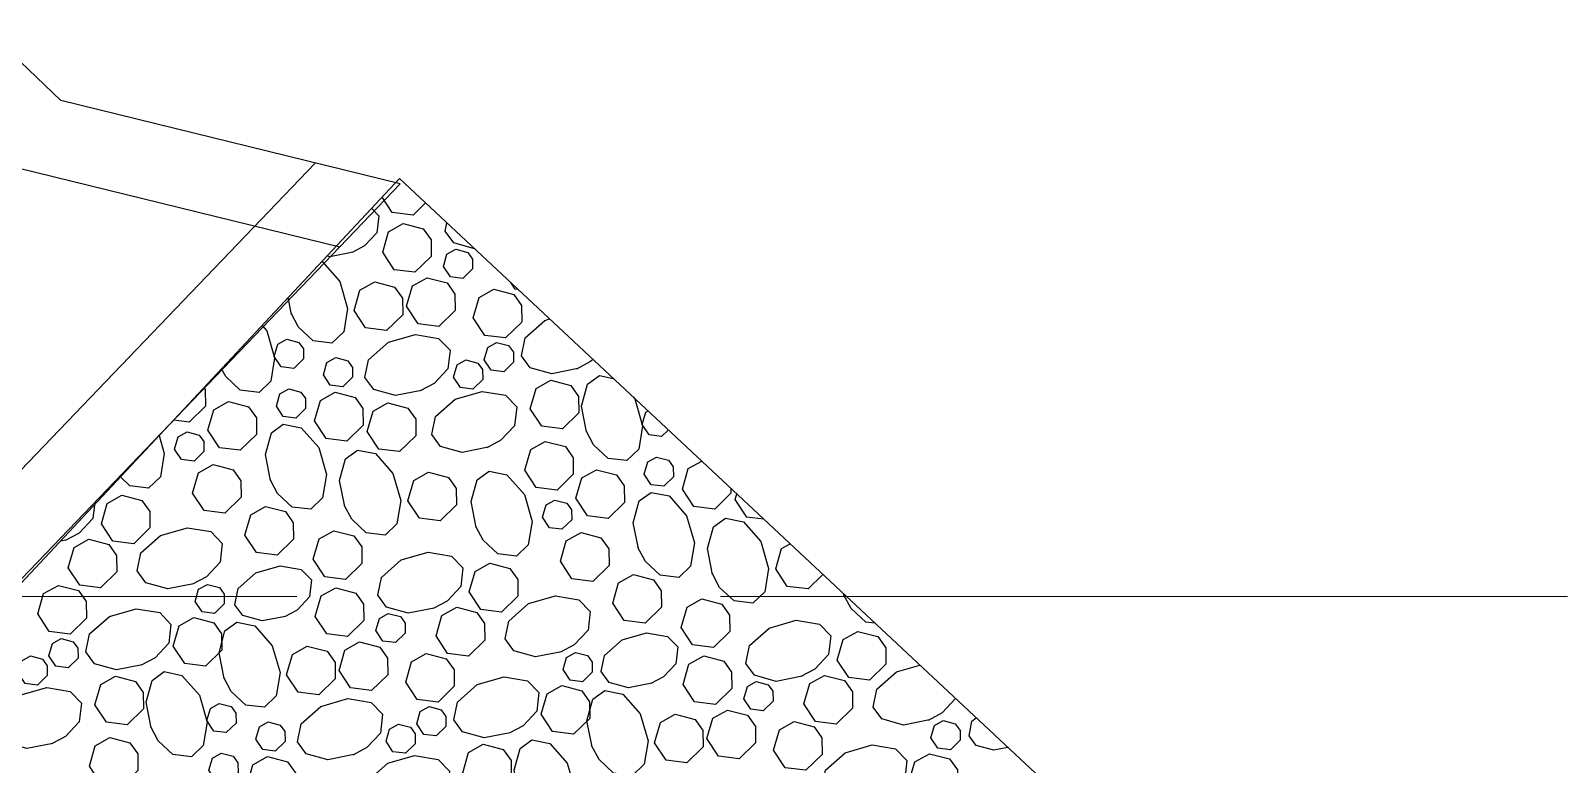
# Model space of a CAD drawing. Header units: inches. Extents: x 3312 to 5850, y 7905 to 11961.
# Drawn here: x 3902.5 to 3938.72, y 9675.56 to 9692.9 of the extents above; entities that cross this region are included whole.
import ezdxf

# ---------------------------------------------------------------- set-up
doc = ezdxf.new("R2010")
doc.units = ezdxf.units.IN
doc.header["$LTSCALE"] = 80
doc.header["$MEASUREMENT"] = 0
doc.linetypes.add('HIDDEN', pattern=[0.375, 0.25, -0.125])
for name, color, linetype in [('grid', 254, 'HIDDEN'), ('PAVING', 7, 'Continuous'), ('STORM INLET', 250, 'Continuous')]:
    doc.layers.add(name, color=color, linetype=linetype)

# ---------------------------------------------------------------- blocks, each defined once
blk = doc.blocks.new('riprap2')
at = {"layer": 'PAVING', "color": 1, "flags": 128}
blk.add_lwpolyline([(5767.186, 11311.991), (5762.832, 11320.994), (5744.827, 11312.286), (5749.181, 11303.284)], close=True, dxfattribs=at)
for points in [[(5754.448, 11316.939), (5754.416, 11316.756), (5754.276, 11316.567), (5754.128, 11316.528), (5753.968, 11316.63), (5753.944, 11316.695)], [(5753.621, 11316.539), (5753.731, 11316.312), (5753.756, 11316.111)], [(5754.141, 11316.4), (5754.21, 11316.239), (5754.133, 11316.097), (5753.976, 11316.063), (5753.846, 11316.162), (5753.827, 11316.29), (5753.92, 11316.419), (5754.022, 11316.445), (5754.141, 11316.4)], [(5753.755, 11316.126), (5753.697, 11315.793), (5753.524, 11315.56), (5753.341, 11315.511), (5753.144, 11315.638), (5753.026, 11315.955), (5753.054, 11316.264)], [(5754.683, 11316.157), (5754.798, 11315.888), (5754.67, 11315.652), (5754.408, 11315.594), (5754.191, 11315.759), (5754.161, 11315.973), (5754.316, 11316.188), (5754.484, 11316.231), (5754.682, 11316.157)], [(5752.346, 11315.922), (5752.29, 11315.816), (5752.059, 11315.705), (5751.857, 11315.68)], [(5752.887, 11315.862), (5753.002, 11315.594), (5752.875, 11315.357), (5752.613, 11315.3), (5752.396, 11315.465), (5752.365, 11315.678), (5752.52, 11315.894), (5752.689, 11315.937), (5752.887, 11315.862)], [(5751.872, 11315.68), (5751.853, 11315.684)], [(5754.489, 11315.138), (5754.43, 11314.805), (5754.258, 11314.572), (5754.075, 11314.524), (5753.877, 11314.65), (5753.759, 11314.967), (5753.791, 11315.326), (5753.945, 11315.587), (5754.138, 11315.669), (5754.353, 11315.556), (5754.464, 11315.325), (5754.489, 11315.123)], [(5751.522, 11315.524), (5751.627, 11315.279), (5751.5, 11315.043), (5751.237, 11314.985), (5751.02, 11315.15), (5751.003, 11315.273)], [(5752.644, 11314.804), (5752.586, 11314.471), (5752.413, 11314.238), (5752.23, 11314.189), (5752.033, 11314.316), (5751.915, 11314.633), (5751.946, 11314.992), (5752.101, 11315.253), (5752.294, 11315.335), (5752.508, 11315.222), (5752.62, 11314.991), (5752.644, 11314.789)], [(5753.26, 11315.261), (5753.375, 11314.993), (5753.248, 11314.757), (5752.985, 11314.699), (5752.769, 11314.864), (5752.738, 11315.077), (5752.893, 11315.293), (5753.062, 11315.336), (5753.26, 11315.261)], [(5750.588, 11315.072), (5750.483, 11314.878), (5750.221, 11314.82), (5750.161, 11314.866)], [(5751.012, 11314.204), (5750.679, 11314.262), (5750.446, 11314.435), (5750.397, 11314.618), (5750.524, 11314.815), (5750.841, 11314.933), (5751.2, 11314.901), (5751.461, 11314.747), (5751.543, 11314.554), (5751.43, 11314.34), (5751.199, 11314.228), (5750.997, 11314.204)], [(5750.124, 11314.799), (5750.24, 11314.531), (5750.113, 11314.294), (5749.85, 11314.237), (5749.633, 11314.402), (5749.605, 11314.597)], [(5750.068, 11314.82), (5750.124, 11314.799)], [(5753.673, 11314.684), (5753.788, 11314.416), (5753.661, 11314.179), (5753.398, 11314.121), (5753.181, 11314.286), (5753.151, 11314.5), (5753.306, 11314.716), (5753.474, 11314.758), (5753.673, 11314.684)], [(5749.078, 11314.342), (5749.126, 11314.231), (5749.049, 11314.089), (5748.892, 11314.054), (5748.762, 11314.153), (5748.757, 11314.187)], [(5749.661, 11314.187), (5749.73, 11314.026), (5749.654, 11313.884), (5749.496, 11313.849), (5749.366, 11313.948), (5749.348, 11314.076), (5749.441, 11314.205), (5749.542, 11314.231), (5749.661, 11314.187)], [(5752.809, 11314.341), (5752.879, 11314.18), (5752.802, 11314.038), (5752.645, 11314.004), (5752.515, 11314.103), (5752.496, 11314.231), (5752.59, 11314.36), (5752.69, 11314.386), (5752.809, 11314.341)], [(5748.52, 11314.072), (5748.552, 11314.084), (5748.911, 11314.052), (5749.172, 11313.898), (5749.254, 11313.705), (5749.141, 11313.49), (5748.91, 11313.379), (5748.708, 11313.354)], [(5750.36, 11313.435), (5750.027, 11313.494), (5749.794, 11313.666), (5749.746, 11313.849), (5749.872, 11314.047), (5750.189, 11314.164), (5750.548, 11314.132), (5750.809, 11313.978), (5750.891, 11313.785), (5750.778, 11313.571), (5750.547, 11313.459), (5750.345, 11313.435)], [(5751.776, 11314.145), (5751.891, 11313.877), (5751.763, 11313.64), (5751.501, 11313.582), (5751.284, 11313.747), (5751.254, 11313.961), (5751.409, 11314.176), (5751.577, 11314.219), (5751.775, 11314.145)], [(5748.723, 11313.354), (5748.39, 11313.413), (5748.157, 11313.586), (5748.109, 11313.769), (5748.205, 11313.92)], [(5752.468, 11313.905), (5752.584, 11313.636), (5752.456, 11313.399), (5752.194, 11313.342), (5751.977, 11313.507), (5751.946, 11313.721), (5752.101, 11313.936), (5752.27, 11313.979), (5752.468, 11313.905)], [(5753.227, 11313.94), (5753.342, 11313.672), (5753.215, 11313.435), (5752.952, 11313.378), (5752.736, 11313.543), (5752.705, 11313.756), (5752.86, 11313.972), (5753.029, 11314.015), (5753.226, 11313.94)], [(5747.883, 11313.763), (5747.9, 11313.727), (5747.925, 11313.525)], [(5747.925, 11313.54), (5747.866, 11313.207), (5747.694, 11312.974), (5747.511, 11312.925), (5747.313, 11313.052), (5747.196, 11313.369), (5747.201, 11313.434)], [(5749.743, 11313.481), (5749.859, 11313.213), (5749.731, 11312.976), (5749.469, 11312.918), (5749.252, 11313.083), (5749.222, 11313.297), (5749.377, 11313.513), (5749.545, 11313.555), (5749.743, 11313.481)], [(5751.169, 11313.439), (5751.285, 11313.171), (5751.157, 11312.934), (5750.895, 11312.876), (5750.678, 11313.041), (5750.648, 11313.255), (5750.803, 11313.47), (5750.971, 11313.513), (5751.169, 11313.439)], [(5752.034, 11312.975), (5751.982, 11312.675), (5751.827, 11312.465), (5751.662, 11312.422), (5751.484, 11312.535), (5751.378, 11312.82), (5751.406, 11313.143), (5751.546, 11313.378), (5751.719, 11313.452), (5751.912, 11313.35), (5752.013, 11313.143), (5752.035, 11312.961)], [(5748.46, 11313.349), (5748.575, 11313.08), (5748.448, 11312.844), (5748.186, 11312.786), (5747.969, 11312.951), (5747.938, 11313.165), (5748.093, 11313.38), (5748.261, 11313.423), (5748.46, 11313.349)], [(5753.034, 11313.293), (5753.15, 11313.025), (5753.023, 11312.788), (5752.76, 11312.731), (5752.543, 11312.896), (5752.513, 11313.109), (5752.668, 11313.325), (5752.836, 11313.367), (5753.034, 11313.293)], [(5746.703, 11313.193), (5746.684, 11313.158), (5746.586, 11313.137)], [(5747.109, 11313.086), (5747.224, 11312.817), (5747.097, 11312.581), (5746.834, 11312.523), (5746.618, 11312.688), (5746.587, 11312.902), (5746.742, 11313.117), (5746.911, 11313.16), (5747.108, 11313.086)], [(5749.169, 11313), (5749.285, 11312.732), (5749.157, 11312.495), (5748.895, 11312.438), (5748.678, 11312.603), (5748.647, 11312.816), (5748.802, 11313.032), (5748.971, 11313.075), (5749.169, 11313)], [(5750.426, 11313.006), (5750.542, 11312.737), (5750.414, 11312.501), (5750.151, 11312.443), (5749.935, 11312.608), (5749.904, 11312.822), (5750.059, 11313.037), (5750.228, 11313.08), (5750.426, 11313.006)], [(5746.012, 11312.859), (5745.849, 11312.64), (5745.666, 11312.591), (5745.577, 11312.648)], [(5746.246, 11312.743), (5746.315, 11312.582), (5746.239, 11312.44), (5746.081, 11312.405), (5745.951, 11312.504), (5745.933, 11312.632), (5746.026, 11312.762), (5746.127, 11312.788), (5746.245, 11312.743)], [(5747.55, 11312.801), (5747.62, 11312.64), (5747.543, 11312.498), (5747.386, 11312.463), (5747.256, 11312.562), (5747.237, 11312.69), (5747.331, 11312.82), (5747.431, 11312.846), (5747.55, 11312.801)], [(5749.706, 11312.771), (5749.775, 11312.61), (5749.699, 11312.468), (5749.541, 11312.433), (5749.411, 11312.532), (5749.393, 11312.66), (5749.486, 11312.789), (5749.587, 11312.815), (5749.706, 11312.771)], [(5752.518, 11311.965), (5752.185, 11312.023), (5751.952, 11312.196), (5751.903, 11312.379), (5752.03, 11312.576), (5752.347, 11312.694), (5752.706, 11312.663), (5752.967, 11312.508), (5753.049, 11312.315), (5752.936, 11312.101), (5752.705, 11311.989), (5752.503, 11311.964)], [(5745.238, 11312.485), (5745.328, 11312.278), (5745.2, 11312.042), (5744.97, 11311.991)], [(5748.453, 11312.104), (5748.395, 11311.771), (5748.222, 11311.538), (5748.039, 11311.49), (5747.842, 11311.616), (5747.724, 11311.933), (5747.756, 11312.292), (5747.91, 11312.553), (5748.103, 11312.635), (5748.317, 11312.522), (5748.429, 11312.291), (5748.453, 11312.089)], [(5751.241, 11312.037), (5751.182, 11311.704), (5751.01, 11311.471), (5750.827, 11311.423), (5750.629, 11311.549), (5750.512, 11311.866), (5750.543, 11312.225), (5750.698, 11312.486), (5750.89, 11312.568), (5751.105, 11312.455), (5751.216, 11312.223), (5751.241, 11312.022)], [(5745.904, 11312.306), (5746.02, 11312.038), (5745.893, 11311.801), (5745.63, 11311.744), (5745.413, 11311.909), (5745.382, 11312.122), (5745.538, 11312.338), (5745.706, 11312.381), (5745.904, 11312.306)], [(5746.663, 11312.342), (5746.778, 11312.074), (5746.651, 11311.837), (5746.388, 11311.78), (5746.172, 11311.944), (5746.141, 11312.158), (5746.296, 11312.373), (5746.465, 11312.416), (5746.663, 11312.342)], [(5747.617, 11312.353), (5747.687, 11312.192), (5747.61, 11312.05), (5747.453, 11312.015), (5747.323, 11312.114), (5747.304, 11312.243), (5747.397, 11312.372), (5747.498, 11312.397), (5747.617, 11312.353)], [(5749.358, 11311.591), (5749.025, 11311.65), (5748.792, 11311.823), (5748.743, 11312.006), (5748.87, 11312.203), (5749.186, 11312.321), (5749.545, 11312.289), (5749.807, 11312.135), (5749.888, 11311.942), (5749.775, 11311.728), (5749.544, 11311.616), (5749.343, 11311.592)], [(5751.626, 11312.312), (5751.695, 11312.15), (5751.619, 11312.009), (5751.461, 11311.974), (5751.331, 11312.073), (5751.313, 11312.201), (5751.406, 11312.33), (5751.507, 11312.356), (5751.626, 11312.311)], [(5747.464, 11311.568), (5747.405, 11311.235), (5747.233, 11311.002), (5747.05, 11310.953), (5746.852, 11311.079), (5746.735, 11311.396), (5746.766, 11311.755), (5746.92, 11312.016), (5747.113, 11312.098), (5747.328, 11311.985), (5747.439, 11311.754), (5747.464, 11311.553)], [(5752.168, 11312.068), (5752.283, 11311.8), (5752.156, 11311.563), (5751.894, 11311.506), (5751.677, 11311.671), (5751.646, 11311.884), (5751.801, 11312.1), (5751.97, 11312.143), (5752.168, 11312.068)], [(5745.055, 11311.816), (5745.177, 11311.867), (5745.37, 11311.766), (5745.47, 11311.558), (5745.493, 11311.376)], [(5746.471, 11311.695), (5746.586, 11311.427), (5746.459, 11311.19), (5746.196, 11311.132), (5745.98, 11311.297), (5745.949, 11311.511), (5746.104, 11311.726), (5746.273, 11311.769), (5746.471, 11311.695)], [(5750.372, 11311.774), (5750.488, 11311.505), (5750.36, 11311.269), (5750.098, 11311.211), (5749.881, 11311.376), (5749.85, 11311.589), (5750.006, 11311.805), (5750.174, 11311.848), (5750.372, 11311.774)], [(5748.997, 11311.459), (5749.113, 11311.191), (5748.985, 11310.954), (5748.723, 11310.896), (5748.506, 11311.061), (5748.475, 11311.275), (5748.63, 11311.49), (5748.799, 11311.533), (5748.997, 11311.459)], [(5751.974, 11311.05), (5751.915, 11310.716), (5751.743, 11310.483), (5751.56, 11310.435), (5751.363, 11310.561), (5751.245, 11310.878), (5751.276, 11311.237), (5751.431, 11311.498), (5751.623, 11311.58), (5751.838, 11311.467), (5751.95, 11311.236), (5751.974, 11311.035)], [(5752.773, 11310.864), (5752.439, 11310.923), (5752.207, 11311.095), (5752.158, 11311.278), (5752.284, 11311.476), (5752.601, 11311.593), (5752.96, 11311.562), (5753.221, 11311.407), (5753.303, 11311.215), (5753.19, 11311), (5752.959, 11310.889), (5752.757, 11310.864)], [(5745.493, 11311.39), (5745.44, 11311.09), (5745.419, 11311.063)], [(5747.981, 11311.294), (5748.096, 11311.026), (5747.969, 11310.789), (5747.706, 11310.732), (5747.49, 11310.897), (5747.459, 11311.11), (5747.614, 11311.326), (5747.782, 11311.369), (5747.981, 11311.294)], [(5745.463, 11310.973), (5745.466, 11310.978), (5745.783, 11311.096), (5746.142, 11311.064), (5746.403, 11310.91), (5746.485, 11310.717), (5746.372, 11310.502), (5746.141, 11310.391), (5745.939, 11310.366)], [(5750.129, 11310.715), (5750.071, 11310.382), (5749.898, 11310.149), (5749.715, 11310.101), (5749.518, 11310.227), (5749.4, 11310.544), (5749.432, 11310.903), (5749.586, 11311.164), (5749.779, 11311.246), (5749.994, 11311.133), (5750.105, 11310.902), (5750.13, 11310.7)], [(5750.745, 11311.173), (5750.861, 11310.904), (5750.734, 11310.668), (5750.471, 11310.61), (5750.254, 11310.775), (5750.224, 11310.989), (5750.379, 11311.204), (5750.547, 11311.247), (5750.745, 11311.173)], [(5752.509, 11310.858), (5752.625, 11310.59), (5752.497, 11310.353), (5752.235, 11310.296), (5752.018, 11310.461), (5751.987, 11310.674), (5752.143, 11310.89), (5752.311, 11310.933), (5752.509, 11310.858)], [(5746.989, 11310.806), (5747.059, 11310.644), (5746.982, 11310.502), (5746.825, 11310.468), (5746.695, 11310.567), (5746.676, 11310.695), (5746.769, 11310.824), (5746.87, 11310.85), (5746.989, 11310.805)], [(5747.61, 11310.711), (5747.726, 11310.442), (5747.598, 11310.206), (5747.335, 11310.148), (5747.119, 11310.313), (5747.088, 11310.527), (5747.243, 11310.742), (5747.412, 11310.785), (5747.61, 11310.711)], [(5748.498, 11310.115), (5748.164, 11310.174), (5747.931, 11310.346), (5747.883, 11310.529), (5748.009, 11310.727), (5748.326, 11310.844), (5748.685, 11310.813), (5748.946, 11310.658), (5749.028, 11310.465), (5748.915, 11310.251), (5748.684, 11310.14), (5748.483, 11310.115)], [(5751.158, 11310.595), (5751.274, 11310.327), (5751.146, 11310.09), (5750.884, 11310.033), (5750.667, 11310.198), (5750.636, 11310.411), (5750.792, 11310.627), (5750.96, 11310.67), (5751.158, 11310.595)], [(5745.954, 11310.367), (5745.737, 11310.405)], [(5746.542, 11310.303), (5746.611, 11310.142), (5746.534, 11310), (5746.377, 11309.966), (5746.247, 11310.065), (5746.229, 11310.193), (5746.322, 11310.322), (5746.423, 11310.348), (5746.542, 11310.303)], [(5750.295, 11310.253), (5750.364, 11310.092), (5750.288, 11309.95), (5750.13, 11309.915), (5750, 11310.014), (5749.982, 11310.142), (5750.075, 11310.272), (5750.176, 11310.297), (5750.295, 11310.253)], [(5751.6, 11310.311), (5751.669, 11310.149), (5751.593, 11310.008), (5751.435, 11309.973), (5751.305, 11310.072), (5751.286, 11310.2), (5751.38, 11310.33), (5751.481, 11310.355), (5751.6, 11310.31)], [(5747.146, 11310.098), (5747.216, 11309.937), (5747.139, 11309.795), (5746.982, 11309.761), (5746.852, 11309.86), (5746.833, 11309.988), (5746.926, 11310.117), (5747.027, 11310.143), (5747.146, 11310.098)], [(5749.261, 11310.056), (5749.377, 11309.788), (5749.249, 11309.551), (5748.986, 11309.494), (5748.77, 11309.659), (5748.739, 11309.872), (5748.894, 11310.088), (5749.063, 11310.131), (5749.261, 11310.056)], [(5752.503, 11309.614), (5752.444, 11309.281), (5752.271, 11309.048), (5752.088, 11308.999), (5751.891, 11309.126), (5751.773, 11309.443), (5751.805, 11309.801), (5751.959, 11310.063), (5752.152, 11310.145), (5752.367, 11310.032), (5752.478, 11309.801), (5752.503, 11309.599)], [(5745.951, 11309.963), (5746.037, 11309.995), (5746.396, 11309.963), (5746.657, 11309.809), (5746.739, 11309.616), (5746.626, 11309.402), (5746.395, 11309.29), (5746.283, 11309.277)], [(5747.846, 11309.346), (5747.512, 11309.405), (5747.28, 11309.577), (5747.231, 11309.76), (5747.358, 11309.958), (5747.675, 11310.076), (5748.033, 11310.044), (5748.294, 11309.89), (5748.376, 11309.697), (5748.264, 11309.482), (5748.032, 11309.371), (5747.831, 11309.346)], [(5750.712, 11309.852), (5750.828, 11309.583), (5750.7, 11309.347), (5750.438, 11309.289), (5750.221, 11309.454), (5750.19, 11309.667), (5750.346, 11309.883), (5750.514, 11309.926), (5750.712, 11309.852)], [(5751.666, 11309.862), (5751.736, 11309.702), (5751.659, 11309.559), (5751.502, 11309.525), (5751.372, 11309.624), (5751.354, 11309.752), (5751.447, 11309.881), (5751.547, 11309.907), (5751.666, 11309.862)], [(5749.953, 11309.816), (5750.069, 11309.548), (5749.941, 11309.311), (5749.679, 11309.254), (5749.462, 11309.418), (5749.432, 11309.632), (5749.587, 11309.848), (5749.755, 11309.89), (5749.953, 11309.816)], [(5751.513, 11309.077), (5751.454, 11308.744), (5751.282, 11308.511), (5751.099, 11308.463), (5750.901, 11308.589), (5750.784, 11308.906), (5750.815, 11309.265), (5750.97, 11309.526), (5751.163, 11309.608), (5751.377, 11309.495), (5751.488, 11309.264), (5751.513, 11309.062)], [(5747.229, 11309.392), (5747.344, 11309.124), (5747.217, 11308.887), (5746.954, 11308.83), (5746.738, 11308.995), (5746.707, 11309.208), (5746.862, 11309.424), (5747.031, 11309.467), (5747.229, 11309.392)], [(5748.655, 11309.35), (5748.77, 11309.082), (5748.643, 11308.845), (5748.38, 11308.788), (5748.164, 11308.953), (5748.133, 11309.166), (5748.288, 11309.382), (5748.457, 11309.424), (5748.655, 11309.35)], [(5749.542, 11308.9), (5749.489, 11308.6), (5749.334, 11308.39), (5749.169, 11308.347), (5748.991, 11308.46), (5748.885, 11308.746), (5748.914, 11309.068), (5749.053, 11309.303), (5749.226, 11309.377), (5749.419, 11309.276), (5749.52, 11309.068), (5749.542, 11308.886)], [(5750.52, 11309.205), (5750.636, 11308.936), (5750.508, 11308.699), (5750.245, 11308.642), (5750.029, 11308.807), (5749.998, 11309.021), (5750.153, 11309.236), (5750.322, 11309.279), (5750.52, 11309.205)], [(5746.427, 11308.978), (5746.456, 11308.986), (5746.654, 11308.912)], [(5747.911, 11308.917), (5748.027, 11308.649), (5747.899, 11308.412), (5747.637, 11308.355), (5747.42, 11308.52), (5747.39, 11308.733), (5747.545, 11308.949), (5747.713, 11308.991), (5747.911, 11308.917)], [(5746.655, 11308.912), (5746.77, 11308.643), (5746.675, 11308.467)], [(5747.191, 11308.682), (5747.261, 11308.521), (5747.185, 11308.379), (5747.027, 11308.344), (5746.897, 11308.443), (5746.878, 11308.572), (5746.972, 11308.701), (5747.072, 11308.727), (5747.191, 11308.682)], [(5750.004, 11307.876), (5749.671, 11307.935), (5749.437, 11308.107), (5749.389, 11308.29), (5749.515, 11308.488), (5749.833, 11308.605), (5750.191, 11308.574), (5750.452, 11308.419), (5750.534, 11308.227), (5750.421, 11308.012), (5750.19, 11307.9), (5749.989, 11307.876)], [(5748.726, 11307.948), (5748.668, 11307.616), (5748.495, 11307.382), (5748.312, 11307.334), (5748.115, 11307.461), (5747.997, 11307.777), (5748.029, 11308.136), (5748.183, 11308.397), (5748.376, 11308.479), (5748.59, 11308.366), (5748.702, 11308.135), (5748.726, 11307.933)], [(5751.038, 11308.315), (5751.108, 11308.154), (5751.031, 11308.012), (5750.874, 11307.978), (5750.744, 11308.077), (5750.725, 11308.204), (5750.819, 11308.334), (5750.919, 11308.36), (5751.038, 11308.315)], [(5746.793, 11308.221), (5747.031, 11308.201), (5747.292, 11308.046), (5747.374, 11307.853), (5747.261, 11307.639), (5747.11, 11307.566)], [(5749.111, 11308.223), (5749.181, 11308.062), (5749.104, 11307.92), (5748.947, 11307.885), (5748.817, 11307.984), (5748.798, 11308.112), (5748.891, 11308.242), (5748.992, 11308.268), (5749.111, 11308.223)], [(5751.659, 11308.22), (5751.775, 11307.952), (5751.647, 11307.715), (5751.385, 11307.658), (5751.168, 11307.823), (5751.137, 11308.036), (5751.293, 11308.252), (5751.461, 11308.295), (5751.659, 11308.22)], [(5749.653, 11307.98), (5749.769, 11307.711), (5749.641, 11307.475), (5749.379, 11307.417), (5749.162, 11307.582), (5749.131, 11307.795), (5749.287, 11308.011), (5749.455, 11308.054), (5749.653, 11307.979)], [(5747.858, 11307.685), (5747.973, 11307.417), (5747.846, 11307.18), (5747.583, 11307.122), (5747.367, 11307.287), (5747.336, 11307.501), (5747.491, 11307.716), (5747.659, 11307.759), (5747.857, 11307.685)], [(5750.591, 11307.813), (5750.66, 11307.652), (5750.584, 11307.51), (5750.426, 11307.475), (5750.296, 11307.574), (5750.278, 11307.702), (5750.371, 11307.832), (5750.472, 11307.858), (5750.591, 11307.813)], [(5751.196, 11307.608), (5751.265, 11307.447), (5751.188, 11307.304), (5751.031, 11307.27), (5750.901, 11307.369), (5750.883, 11307.497), (5750.976, 11307.626), (5751.077, 11307.652), (5751.195, 11307.608)], [(5749.459, 11306.961), (5749.401, 11306.628), (5749.228, 11306.395), (5749.045, 11306.346), (5748.848, 11306.473), (5748.73, 11306.79), (5748.762, 11307.148), (5748.916, 11307.41), (5749.109, 11307.491), (5749.323, 11307.379), (5749.435, 11307.147), (5749.46, 11306.946)], [(5750.258, 11306.776), (5749.925, 11306.834), (5749.692, 11307.007), (5749.643, 11307.19), (5749.77, 11307.387), (5750.087, 11307.505), (5750.445, 11307.473), (5750.707, 11307.319), (5750.788, 11307.126), (5750.676, 11306.911), (5750.444, 11306.8), (5750.243, 11306.775)], [(5748.231, 11307.084), (5748.346, 11306.816), (5748.219, 11306.579), (5747.956, 11306.522), (5747.74, 11306.687), (5747.709, 11306.9), (5747.864, 11307.116), (5748.032, 11307.158), (5748.231, 11307.084)], [(5747.323, 11307.127), (5747.479, 11307.044), (5747.591, 11306.813), (5747.615, 11306.612)], [(5749.994, 11306.77), (5750.11, 11306.501), (5749.983, 11306.265), (5749.72, 11306.207), (5749.503, 11306.372), (5749.473, 11306.586), (5749.628, 11306.801), (5749.796, 11306.844), (5749.994, 11306.77)], [(5747.615, 11306.627), (5747.601, 11306.55)], [(5748.643, 11306.507), (5748.759, 11306.238), (5748.632, 11306.002), (5748.369, 11305.944), (5748.152, 11306.109), (5748.122, 11306.323), (5748.277, 11306.538), (5748.445, 11306.581), (5748.643, 11306.507)], [(5750.704, 11306.422), (5750.819, 11306.153), (5750.692, 11305.916), (5750.429, 11305.859), (5750.213, 11306.024), (5750.182, 11306.237), (5750.337, 11306.453), (5750.506, 11306.496), (5750.703, 11306.421)], [(5749.085, 11306.222), (5749.154, 11306.061), (5749.078, 11305.919), (5748.92, 11305.884), (5748.79, 11305.983), (5748.772, 11306.111), (5748.865, 11306.241), (5748.966, 11306.267), (5749.085, 11306.222)], [(5749.988, 11305.525), (5749.929, 11305.192), (5749.757, 11304.959), (5749.574, 11304.911), (5749.376, 11305.037), (5749.259, 11305.354), (5749.29, 11305.713), (5749.445, 11305.974), (5749.637, 11306.056), (5749.852, 11305.943), (5749.963, 11305.712), (5749.988, 11305.51)], [(5749.152, 11305.774), (5749.221, 11305.613), (5749.145, 11305.471), (5748.987, 11305.436), (5748.857, 11305.535), (5748.839, 11305.664), (5748.932, 11305.793), (5749.033, 11305.819), (5749.152, 11305.774)]]:
    blk.add_lwpolyline(points, dxfattribs=at)

msp = doc.modelspace()

# ---------------------------------------------------------------- linework, layer by layer
at = {"layer": 'grid', "color": 252, "linetype": 'HIDDEN', "lineweight": 0}
msp.add_line((3378.789, 9679.526), (5783.295, 9679.526), dxfattribs=at)
at = {"layer": 'STORM INLET', "color": 5}
msp.add_line((3909.223, 9689.77), (3897.719, 9677.777), dxfattribs=at)
at = {"layer": 'STORM INLET', "color": 5, "flags": 128}
msp.add_lwpolyline([(3909.799, 9687.788), (3911.227, 9689.277), (3903.21, 9691.247), (3901.49, 9692.897), (3894.272, 9685.373), (3895.992, 9683.723), (3898.294, 9675.795), (3899.723, 9677.284), (3897.421, 9685.212), (3901.782, 9689.759), (3909.799, 9687.788), (3899.723, 9677.284)], dxfattribs=at)

# ---------------------------------------------------------------- block references
at = {"xscale": 1.840814939196207, "yscale": 1.840814939196207, "zscale": 1.840814939196207, "rotation": 291.0997271539007}
msp.add_blockref('riprap2', (-19323.463, 12059.138), dxfattribs=at)

doc.saveas('drawing.dxf')
